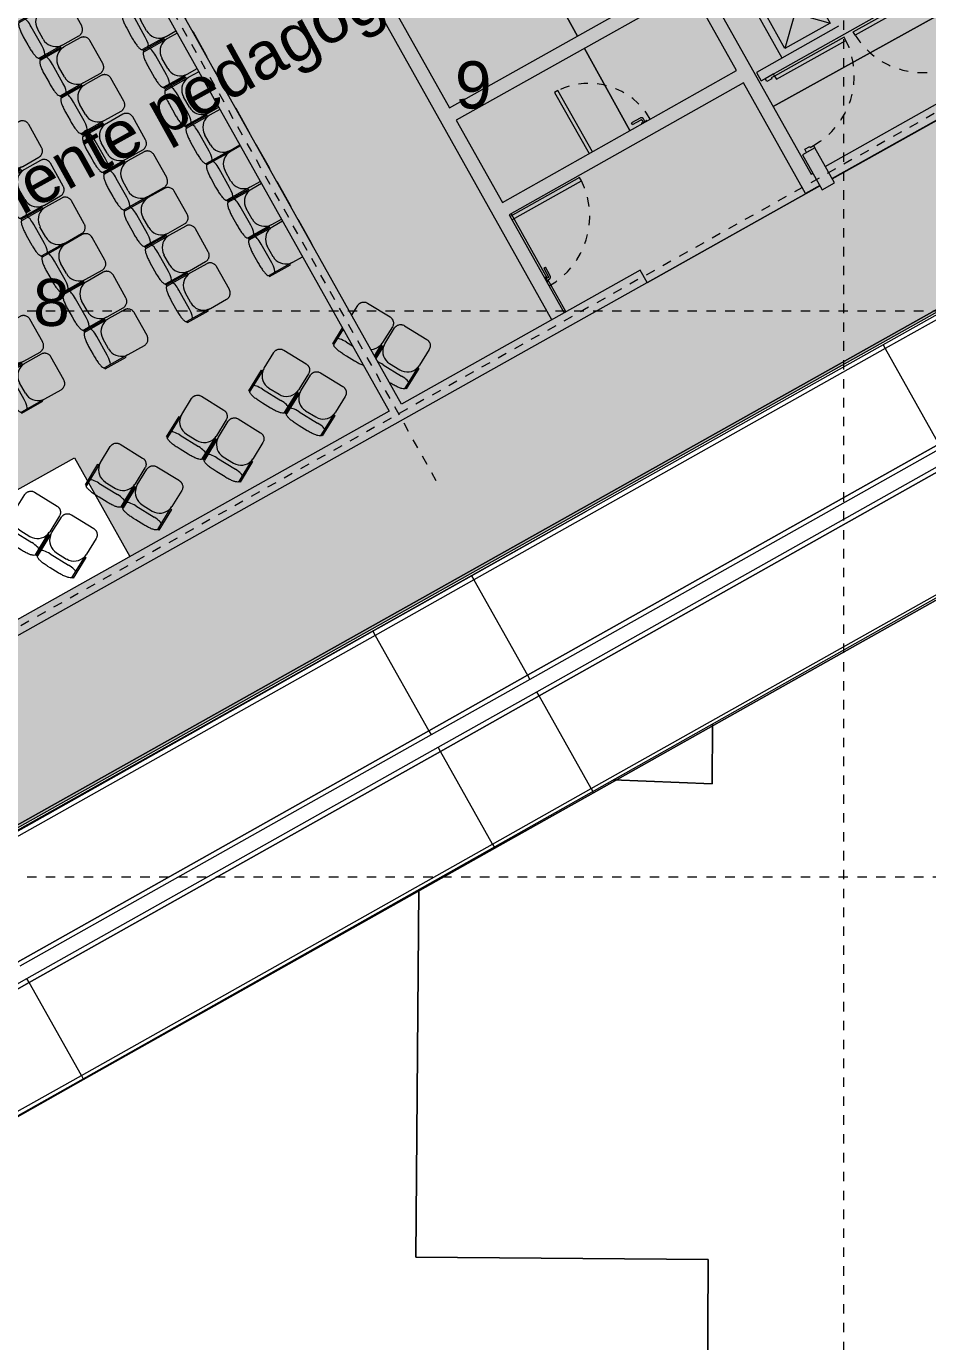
# Model space of a CAD drawing. Header units: metres. Extents: x -16.5 to 80.2, y 17.9 to 114.6.
# Drawn here: x 33.48 to 43.03, y 59.7 to 73.64 of the extents above; entities that cross this region are included whole.
import ezdxf

# ---------------------------------------------------------------- set-up
doc = ezdxf.new("R2010")
doc.units = ezdxf.units.M
doc.linetypes.add('LineaDiscontinua-1_5mm', pattern=[0.003, 0.0015, -0.0015])
doc.linetypes.add('LíneaDeRejilla', pattern=[0.021, 0.012, -0.003, 0.003, -0.003])
for name, color, linetype, lineweight in [('00_URB_ ZONAS DURAS PEATONALES', 31, 'Continuous', 5), ('00_URB_HUELLA JARDÍN', 7, 'Continuous', 5), ('00_URB_ZONAS VERDES_NO CTA', 63, 'Continuous', 5), ('A-BRND', 11, 'Continuous', 5), ('A-DETL-3', 151, 'Continuous', 5), ('A-DETL-GENF', 92, 'Continuous', 5), ('A-GENM', 13, 'Continuous', 5), ('A-MURO', 113, 'Continuous', 9), ('A-MURO-ACHU', 111, 'Continuous', 9), ('A-PISO', 51, 'Continuous', 9), ('A-PISO-RAMP', 51, 'Continuous', 5), ('A-PUER', 31, 'Continuous', 5), ('A-PUER-MARC', 31, 'Continuous', 5), ('A-TEXT-NOTA', 2, 'Continuous', 5), ('A-WALL', 113, 'Continuous', 18), ('H-HID-APAR', 6, 'Continuous', 5), ('I-MOBI', 30, 'Continuous', 5), ('S-REJI', 1, 'Continuous', 5)]:
    doc.layers.add(name, color=color, linetype=linetype, lineweight=lineweight)
doc.styles.add('Arial_3', font='arial.ttf', dxfattribs={"height": 0.5})

# ---------------------------------------------------------------- blocks, each defined once
blk = doc.blocks.new('Puerta-Batiente-HojaLisa - 900x2200-V14-Nivel 2')
at = {"layer": 'A-PUER'}
for p, q in [((-0.382, 0.919), (-0.422, 0.919)), ((-0.422, 0.919), (-0.422, 0.075)), ((-0.382, 0.075), (-0.382, 0.919))]:
    blk.add_line(p, q, dxfattribs=at)
at = {"layer": 'A-PUER', "linetype": 'LineaDiscontinua-1_5mm'}
blk.add_arc((-0.422, 0.075), 0.844, 360, 87.2835, dxfattribs=at)
blk = doc.blocks.new('Manija-Horizontal-SinCerradura - 120-1041476-Nivel 2')
at = {"layer": 'A-PUER'}
for p, q in [((0.12, 0), (0.12, -0.008)), ((0.18, -0.008), (0.18, 0)), ((0.12, -0.008), (0.124, -0.008)), ((0.18, -0.008), (0.12, -0.008)), ((0.14, -0.008), (0.14, -0.038)), ((0.16, -0.038), (0.16, -0.008)), ((0.27, -0.043), (0.165, -0.043)), ((0.165, -0.063), (0.27, -0.063)), ((0.176, -0.008), (0.18, -0.008)), ((0.27, -0.043), (0.27, -0.063))]:
    blk.add_line(p, q, dxfattribs=at)
at = {"layer": 'A-PUER', "flags": 128}
for points in [[(0.14, -0.038), (0.14, -0.039), (0.14, -0.04), (0.14, -0.041), (0.14, -0.042), (0.14, -0.043), (0.141, -0.044), (0.141, -0.045), (0.141, -0.046), (0.142, -0.047), (0.142, -0.048), (0.142, -0.049), (0.143, -0.05), (0.143, -0.05), (0.144, -0.051), (0.144, -0.052), (0.145, -0.053), (0.146, -0.054), (0.146, -0.054), (0.147, -0.055), (0.148, -0.056), (0.148, -0.057), (0.149, -0.057), (0.15, -0.058), (0.151, -0.058), (0.151, -0.059), (0.152, -0.06), (0.153, -0.06), (0.154, -0.061), (0.155, -0.061), (0.156, -0.061), (0.157, -0.062), (0.158, -0.062), (0.159, -0.062), (0.16, -0.062), (0.161, -0.063), (0.162, -0.063), (0.163, -0.063), (0.164, -0.063), (0.165, -0.063), (0.165, -0.063)], [(0.165, -0.043), (0.165, -0.043), (0.165, -0.043), (0.164, -0.043), (0.164, -0.043), (0.164, -0.043), (0.164, -0.043), (0.164, -0.043), (0.163, -0.043), (0.163, -0.043), (0.163, -0.043), (0.163, -0.043), (0.163, -0.042), (0.163, -0.042), (0.162, -0.042), (0.162, -0.042), (0.162, -0.042), (0.162, -0.042), (0.162, -0.042), (0.162, -0.042), (0.161, -0.041), (0.161, -0.041), (0.161, -0.041), (0.161, -0.041), (0.161, -0.041), (0.161, -0.041), (0.161, -0.041), (0.161, -0.04), (0.16, -0.04), (0.16, -0.04), (0.16, -0.04), (0.16, -0.04), (0.16, -0.039), (0.16, -0.039), (0.16, -0.039), (0.16, -0.039), (0.16, -0.039), (0.16, -0.038), (0.16, -0.038), (0.16, -0.038), (0.16, -0.038)]]:
    blk.add_lwpolyline(points, dxfattribs=at)
blk = doc.blocks.new('Puerta-Batiente-HojaLisa - 800x2200-1180584-Nivel 2')
at = {"layer": 'A-PUER'}
for p, q in [((-0.332, 0.819), (-0.372, 0.819)), ((-0.372, 0.819), (-0.372, 0.075)), ((-0.332, 0.075), (-0.332, 0.819))]:
    blk.add_line(p, q, dxfattribs=at)
at = {"layer": 'A-PUER', "linetype": 'LineaDiscontinua-1_5mm'}
blk.add_arc((-0.372, 0.075), 0.744, 360, 86.9181, dxfattribs=at)
blk = doc.blocks.new('M_Seating-Auditorium - 457 x 610mm-1699441-Nivel 2')
at = {"layer": 'I-MOBI'}
for p, q in [((-0.055, 0.419), (-0.055, 0.222)), ((0.3, 0.495), (0.021, 0.495)), ((0.377, 0.222), (0.377, 0.419)), ((-0.052, 0.19), (-0.068, 0.19)), ((-0.068, 0.19), (-0.068, -0.065)), ((-0.055, -0.064), (-0.055, 0.215)), ((0.389, 0.19), (0.373, 0.19)), ((0.377, 0.215), (0.377, -0.064)), ((0.389, -0.065), (0.389, 0.19)), ((0.275, 0.025), (0.046, 0.025)), ((0.224, 0.07), (0.097, 0.07)), ((-0.068, -0.065), (-0.055, -0.065)), ((0.097, -0.101), (0.197, -0.101)), ((0.197, -0.101), (0.224, -0.101)), ((0.377, -0.065), (0.389, -0.065))]:
    blk.add_line(p, q, dxfattribs=at)
for centre, major_axis, ratio, start_param, end_param in [((0.097, 0.222), (-0.152, 0), 0.996195, 0.209748, 1.570796), ((0.224, 0.222), (0.152, 0), 0.996195, 4.712389, 6.067787), ((0.046, 0.001), (0.102, 0), 0.236052, 1.570796, 3.141593), ((0.275, 0.001), (0.102, 0), 0.236052, 0, 1.570796)]:
    blk.add_ellipse(centre, major_axis=major_axis, ratio=ratio, start_param=start_param, end_param=end_param, dxfattribs=at)
for points, knots in [([(0.021, 0.495), (0.015, 0.495), (0.007, 0.494), (-0.004, 0.491), (-0.015, 0.486), (-0.027, 0.479), (-0.037, 0.469), (-0.042, 0.461), (-0.046, 0.455), (-0.049, 0.45), (-0.051, 0.444), (-0.053, 0.438), (-0.055, 0.429), (-0.055, 0.423), (-0.055, 0.419)], [0, 0, 0, 0, 0.142857, 0.214286, 0.285714, 0.428571, 0.571429, 0.625, 0.678571, 0.732143, 0.785714, 0.839286, 0.892857, 1, 1, 1, 1]), ([(0.377, 0.419), (0.377, 0.425), (0.376, 0.433), (0.372, 0.444), (0.368, 0.454), (0.361, 0.466), (0.351, 0.476), (0.343, 0.482), (0.337, 0.485), (0.332, 0.488), (0.326, 0.49), (0.319, 0.492), (0.311, 0.494), (0.305, 0.495), (0.3, 0.495)], [0, 0, 0, 0, 0.142857, 0.214286, 0.285714, 0.428571, 0.571429, 0.625, 0.678571, 0.732143, 0.785714, 0.839286, 0.892857, 1, 1, 1, 1]), ([(0.224, -0.101), (0.232, -0.101), (0.248, -0.1), (0.271, -0.099), (0.294, -0.097), (0.321, -0.093), (0.35, -0.086), (0.368, -0.078), (0.375, -0.07), (0.377, -0.067), (0.377, -0.065)], [0, 0, 0, 0, 0.1, 0.2, 0.3, 0.4, 0.6, 0.8, 0.9, 1, 1, 1, 1])]:
    blk.add_open_spline(points, degree=3, knots=knots, dxfattribs=at)
for points in [[(-0.055, 0.222), (-0.055, 0.217), (-0.055, 0.206), (-0.053, 0.195), (-0.052, 0.19)], [(0.373, 0.19), (0.374, 0.195), (0.376, 0.206), (0.377, 0.217), (0.377, 0.222)], [(-0.055, -0.065), (-0.055, -0.067), (-0.054, -0.071), (-0.048, -0.076), (-0.039, -0.081), (-0.027, -0.086), (-0.011, -0.091), (0.007, -0.094), (0.028, -0.097), (0.05, -0.099), (0.073, -0.101), (0.089, -0.101), (0.097, -0.101)]]:
    blk.add_open_spline(points, degree=3, dxfattribs=at)
blk = doc.blocks.new('M_Seating-Auditorium - 457 x 610mm-V63-Nivel 2')
at = {"layer": 'I-MOBI'}
for p, q in [((0.3, 0.495), (0.021, 0.495)), ((-0.055, 0.341), (-0.055, 0.222)), ((0.377, 0.222), (0.377, 0.341)), ((-0.052, 0.19), (-0.068, 0.19)), ((-0.068, 0.19), (-0.068, -0.065)), ((-0.055, -0.064), (-0.055, 0.215)), ((0.389, 0.19), (0.373, 0.19)), ((0.377, 0.215), (0.377, -0.064)), ((0.389, -0.065), (0.389, 0.19)), ((0.275, 0.025), (0.046, 0.025)), ((0.224, 0.07), (0.097, 0.07)), ((-0.068, -0.065), (-0.055, -0.065)), ((0.097, -0.101), (0.197, -0.101)), ((0.197, -0.101), (0.224, -0.101)), ((0.377, -0.065), (0.389, -0.065))]:
    blk.add_line(p, q, dxfattribs=at)
for centre, major_axis, ratio, start_param, end_param in [((0.097, 0.222), (-0.152, 0), 0.996195, 0.209748, 1.570796), ((0.224, 0.222), (0.152, 0), 0.996195, 4.712389, 6.067787), ((0.046, 0.001), (0.102, 0), 0.236052, 1.570796, 3.141593), ((0.275, 0.001), (0.102, 0), 0.236052, 0, 1.570796)]:
    blk.add_ellipse(centre, major_axis=major_axis, ratio=ratio, start_param=start_param, end_param=end_param, dxfattribs=at)
for points, knots in [([(0.021, 0.495), (0.015, 0.495), (0.008, 0.494), (0.001, 0.492), (0, 0.492)], [0, 0, 0, 0, 0.1428571, 0.1792503, 0.1792503, 0.1792503, 0.1792503]), ([(0.322, 0.492), (0.321, 0.492), (0.318, 0.493), (0.311, 0.494), (0.305, 0.495), (0.3, 0.495)], [0.8207497, 0.8207497, 0.8207497, 0.8207497, 0.8392857, 0.8928571, 1, 1, 1, 1]), ([(0.224, -0.101), (0.232, -0.101), (0.248, -0.1), (0.271, -0.099), (0.294, -0.097), (0.321, -0.093), (0.35, -0.086), (0.368, -0.078), (0.375, -0.07), (0.377, -0.067), (0.377, -0.065)], [0, 0, 0, 0, 0.1, 0.2, 0.3, 0.4, 0.6, 0.8, 0.9, 1, 1, 1, 1])]:
    blk.add_open_spline(points, degree=3, knots=knots, dxfattribs=at)
for points in [[(-0.055, 0.222), (-0.055, 0.217), (-0.055, 0.206), (-0.053, 0.195), (-0.052, 0.19)], [(0.373, 0.19), (0.374, 0.195), (0.376, 0.206), (0.377, 0.217), (0.377, 0.222)], [(-0.055, -0.065), (-0.055, -0.067), (-0.054, -0.071), (-0.048, -0.076), (-0.039, -0.081), (-0.027, -0.086), (-0.011, -0.091), (0.007, -0.094), (0.028, -0.097), (0.05, -0.099), (0.073, -0.101), (0.089, -0.101), (0.097, -0.101)]]:
    blk.add_open_spline(points, degree=3, dxfattribs=at)
blk = doc.blocks.new('M_Seating-Auditorium - 457 x 610mm-1736665-Nivel 2')
at = {"layer": 'I-MOBI'}
for p, q in [((-0.068, 0.065), (-0.055, 0.065)), ((-0.068, -0.19), (-0.068, 0.065)), ((-0.055, 0.064), (-0.055, -0.215)), ((0.097, 0.101), (0.197, 0.101)), ((0.197, 0.101), (0.224, 0.101)), ((0.377, 0.065), (0.389, 0.065)), ((0.377, -0.215), (0.377, 0.064)), ((0.389, 0.065), (0.389, -0.19)), ((0.275, -0.025), (0.046, -0.025)), ((0.224, -0.07), (0.097, -0.07)), ((-0.052, -0.19), (-0.068, -0.19)), ((-0.055, -0.419), (-0.055, -0.222)), ((0.389, -0.19), (0.373, -0.19)), ((0.377, -0.222), (0.377, -0.419)), ((0.3, -0.495), (0.021, -0.495))]:
    blk.add_line(p, q, dxfattribs=at)
for centre, major_axis, ratio, start_param, end_param in [((0.046, -0.001), (-0.102, 0), 0.236052, 0, 1.570796), ((0.097, -0.222), (0.152, 0), 0.996195, 1.570796, 2.931845), ((0.224, -0.222), (0.152, 0), 0.996195, 0.215398, 1.570796), ((0.275, -0.001), (-0.102, 0), 0.236052, 1.570796, 3.141593)]:
    blk.add_ellipse(centre, major_axis=major_axis, ratio=ratio, start_param=start_param, end_param=end_param, dxfattribs=at)
for points, knots in [([(-0.055, 0.065), (-0.055, 0.067), (-0.054, 0.071), (-0.046, 0.078), (-0.028, 0.087), (0, 0.093), (0.028, 0.097), (0.05, 0.099), (0.073, 0.101), (0.089, 0.101), (0.097, 0.101)], [-1, -1, -1, -1, -0.9, -0.8, -0.6, -0.4, -0.3, -0.2, -0.1, 0, 0, 0, 0]), ([(0.021, -0.495), (0.017, -0.495), (0.01, -0.494), (0.002, -0.492), (-0.004, -0.49), (-0.01, -0.488), (-0.016, -0.485), (-0.021, -0.482), (-0.029, -0.476), (-0.039, -0.466), (-0.047, -0.454), (-0.051, -0.444), (-0.054, -0.433), (-0.055, -0.425), (-0.055, -0.419)], [-1, -1, -1, -1, -0.892857, -0.839286, -0.785714, -0.732143, -0.678571, -0.625, -0.571429, -0.428571, -0.285714, -0.214286, -0.142857, 0, 0, 0, 0]), ([(0.377, -0.419), (0.377, -0.423), (0.376, -0.429), (0.374, -0.438), (0.372, -0.444), (0.37, -0.45), (0.367, -0.455), (0.364, -0.461), (0.358, -0.469), (0.348, -0.479), (0.336, -0.486), (0.326, -0.491), (0.315, -0.494), (0.306, -0.495), (0.3, -0.495)], [-1, -1, -1, -1, -0.892857, -0.839286, -0.785714, -0.732143, -0.678571, -0.625, -0.571429, -0.428571, -0.285714, -0.214286, -0.142857, 0, 0, 0, 0])]:
    blk.add_open_spline(points, degree=3, knots=knots, dxfattribs=at)
for points in [[(0.224, 0.101), (0.232, 0.101), (0.248, 0.1), (0.271, 0.099), (0.294, 0.097), (0.314, 0.094), (0.332, 0.09), (0.348, 0.086), (0.361, 0.081), (0.37, 0.076), (0.375, 0.07), (0.377, 0.067), (0.377, 0.065)], [(-0.055, -0.222), (-0.055, -0.217), (-0.055, -0.206), (-0.053, -0.195), (-0.052, -0.19)], [(0.373, -0.19), (0.374, -0.195), (0.376, -0.206), (0.377, -0.217), (0.377, -0.222)]]:
    blk.add_open_spline(points, degree=3, dxfattribs=at)
blk = doc.blocks.new('M_Seating-Auditorium - 457 x 610mm-V76-Nivel 2')
at = {"layer": 'I-MOBI'}
for p, q in [((0.097, 0.101), (0.197, 0.101)), ((0.197, 0.101), (0.224, 0.101)), ((0.377, 0.065), (0.389, 0.065)), ((0.377, -0.124), (0.377, 0.064)), ((0.389, 0.065), (0.389, -0.131)), ((-0.068, -0.19), (-0.068, -0.048)), ((-0.055, -0.055), (-0.055, -0.215)), ((0.275, -0.025), (0.199, -0.025)), ((-0.052, -0.19), (-0.068, -0.19)), ((-0.055, -0.419), (-0.055, -0.222)), ((0.377, -0.295), (0.377, -0.419)), ((0.3, -0.495), (0.021, -0.495))]:
    blk.add_line(p, q, dxfattribs=at)
for centre, major_axis, ratio, start_param, end_param in [((0.097, -0.222), (0.152, 0), 0.996195, 2.129328, 2.931845), ((0.275, -0.001), (-0.102, 0), 0.236052, 1.570796, 3.141593)]:
    blk.add_ellipse(centre, major_axis=major_axis, ratio=ratio, start_param=start_param, end_param=end_param, dxfattribs=at)
for points, knots in [([(-0.009, 0.091), (-0.004, 0.092), (0.008, 0.094), (0.028, 0.097), (0.05, 0.099), (0.073, 0.101), (0.089, 0.101), (0.097, 0.101)], [-0.4889629, -0.4889629, -0.4889629, -0.4889629, -0.4, -0.3, -0.2, -0.1, 0, 0, 0, 0]), ([(0.021, -0.495), (0.017, -0.495), (0.01, -0.494), (0.002, -0.492), (-0.004, -0.49), (-0.01, -0.488), (-0.016, -0.485), (-0.021, -0.482), (-0.029, -0.476), (-0.039, -0.466), (-0.047, -0.454), (-0.051, -0.444), (-0.054, -0.433), (-0.055, -0.425), (-0.055, -0.419)], [-1, -1, -1, -1, -0.892857, -0.839286, -0.785714, -0.732143, -0.678571, -0.625, -0.571429, -0.428571, -0.285714, -0.214286, -0.142857, 0, 0, 0, 0]), ([(0.377, -0.419), (0.377, -0.423), (0.376, -0.429), (0.374, -0.438), (0.372, -0.444), (0.37, -0.45), (0.367, -0.455), (0.364, -0.461), (0.358, -0.469), (0.348, -0.479), (0.336, -0.486), (0.326, -0.491), (0.315, -0.494), (0.306, -0.495), (0.3, -0.495)], [-1, -1, -1, -1, -0.892857, -0.839286, -0.785714, -0.732143, -0.678571, -0.625, -0.571429, -0.428571, -0.285714, -0.214286, -0.142857, 0, 0, 0, 0])]:
    blk.add_open_spline(points, degree=3, knots=knots, dxfattribs=at)
for points in [[(0.224, 0.101), (0.232, 0.101), (0.248, 0.1), (0.271, 0.099), (0.294, 0.097), (0.314, 0.094), (0.332, 0.09), (0.348, 0.086), (0.361, 0.081), (0.37, 0.076), (0.375, 0.07), (0.377, 0.067), (0.377, 0.065)], [(-0.055, -0.222), (-0.055, -0.217), (-0.055, -0.206), (-0.053, -0.195), (-0.052, -0.19)]]:
    blk.add_open_spline(points, degree=3, dxfattribs=at)
blk = doc.blocks.new('M_Seating-Auditorium - 457 x 610mm-V77-Nivel 2')
at = {"layer": 'I-MOBI'}
for p, q in [((-0.068, 0.065), (-0.055, 0.065)), ((-0.068, -0.19), (-0.068, 0.065)), ((-0.055, 0.064), (-0.055, -0.215)), ((0.097, 0.101), (0.122, 0.101)), ((0.275, -0.025), (0.046, -0.025)), ((0.224, -0.07), (0.097, -0.07)), ((0.377, -0.215), (0.377, -0.041)), ((0.389, -0.048), (0.389, -0.19)), ((-0.052, -0.19), (-0.068, -0.19)), ((-0.055, -0.419), (-0.055, -0.222)), ((0.389, -0.19), (0.373, -0.19)), ((0.377, -0.222), (0.377, -0.419)), ((0.3, -0.495), (0.021, -0.495))]:
    blk.add_line(p, q, dxfattribs=at)
for centre, major_axis, ratio, start_param, end_param in [((0.046, -0.001), (-0.102, 0), 0.236052, 0, 1.570796), ((0.097, -0.222), (0.152, 0), 0.996195, 1.570796, 2.931845), ((0.224, -0.222), (0.152, 0), 0.996195, 0.215398, 1.570796), ((0.275, -0.001), (0.102, 0), 0.236052, 4.712389, 5.401668)]:
    blk.add_ellipse(centre, major_axis=major_axis, ratio=ratio, start_param=start_param, end_param=end_param, dxfattribs=at)
for points, knots in [([(-0.055, 0.065), (-0.055, 0.067), (-0.054, 0.071), (-0.046, 0.078), (-0.028, 0.087), (0, 0.093), (0.028, 0.097), (0.05, 0.099), (0.073, 0.101), (0.089, 0.101), (0.097, 0.101)], [-1, -1, -1, -1, -0.9, -0.8, -0.6, -0.4, -0.3, -0.2, -0.1, 0, 0, 0, 0]), ([(0.021, -0.495), (0.017, -0.495), (0.01, -0.494), (0.002, -0.492), (-0.004, -0.49), (-0.01, -0.488), (-0.016, -0.485), (-0.021, -0.482), (-0.029, -0.476), (-0.039, -0.466), (-0.047, -0.454), (-0.051, -0.444), (-0.054, -0.433), (-0.055, -0.425), (-0.055, -0.419)], [-1, -1, -1, -1, -0.892857, -0.839286, -0.785714, -0.732143, -0.678571, -0.625, -0.571429, -0.428571, -0.285714, -0.214286, -0.142857, 0, 0, 0, 0]), ([(0.377, -0.419), (0.377, -0.423), (0.376, -0.429), (0.374, -0.438), (0.372, -0.444), (0.37, -0.45), (0.367, -0.455), (0.364, -0.461), (0.358, -0.469), (0.348, -0.479), (0.336, -0.486), (0.326, -0.491), (0.315, -0.494), (0.306, -0.495), (0.3, -0.495)], [-1, -1, -1, -1, -0.892857, -0.839286, -0.785714, -0.732143, -0.678571, -0.625, -0.571429, -0.428571, -0.285714, -0.214286, -0.142857, 0, 0, 0, 0])]:
    blk.add_open_spline(points, degree=3, knots=knots, dxfattribs=at)
for points in [[(-0.055, -0.222), (-0.055, -0.217), (-0.055, -0.206), (-0.053, -0.195), (-0.052, -0.19)], [(0.373, -0.19), (0.374, -0.195), (0.376, -0.206), (0.377, -0.217), (0.377, -0.222)]]:
    blk.add_open_spline(points, degree=3, dxfattribs=at)
blk = doc.blocks.new('DISPOSICIÓN URBANA JARDIN_dwg-1215257-Nivel 2')
at = {"layer": '00_URB_ ZONAS DURAS PEATONALES', "color": 7, "flags": 128}
blk.add_lwpolyline([(84.954, 94.839), (77.552, 90.575), (76.826, 91.832), (74.14, 90.285), (72.195, 93.66)], dxfattribs=at)
at = {"layer": '00_URB_HUELLA JARDÍN', "color": 253}
for p, q in [((69.07, 102.31), (67.177, 103.431)), ((70.056, 101.726), (69.199, 102.234))]:
    blk.add_line(p, q, dxfattribs=at)
at = {"layer": '00_URB_HUELLA JARDÍN', "color": 253, "flags": 128}
for points in [[(70.001, 106.001), (72.357, 104.606), (71.236, 102.714)], [(73.992, 96.75), (74.309, 96.199), (73.384, 95.704)], [(72.195, 93.66), (74.14, 90.285), (76.826, 91.832), (77.552, 90.575), (84.954, 94.839)]]:
    blk.add_lwpolyline(points, dxfattribs=at)
at = {"layer": '00_URB_ZONAS VERDES_NO CTA', "color": 254}
for p, q in [((67.177, 103.431), (69.07, 102.31)), ((69.199, 102.234), (70.056, 101.726))]:
    blk.add_line(p, q, dxfattribs=at)
at = {"layer": '00_URB_ZONAS VERDES_NO CTA', "color": 254, "flags": 128}
for points in [[(71.236, 102.714), (72.357, 104.606), (70.001, 106.001)], [(73.384, 95.704), (74.309, 96.199), (73.992, 96.75)]]:
    blk.add_lwpolyline(points, dxfattribs=at)
blk = doc.blocks.new('Top Rail Type - Top Rail_Internal_-1126757-Nivel 2')
at = {"layer": 'A-BRND'}
for p, q in [((19.89, 57.617), (47.962, 73.353)), ((47.943, 73.285), (20.081, 57.667))]:
    blk.add_line(p, q, dxfattribs=at)
blk = doc.blocks.new('Top Rail Type - Top Rail_Internal_-V84-Nivel 2')
at = {"layer": 'A-BRND'}
for p, q in [((47.962, 73.353), (19.89, 57.617)), ((47.943, 73.285), (20.081, 57.667))]:
    blk.add_line(p, q, dxfattribs=at)
blk = doc.blocks.new('Puerta-Batiente-HojaLisa - 900x2200-V88-Nivel 2')
at = {"layer": 'A-PUER'}
for p, q in [((-0.382, 0.919), (-0.422, 0.919)), ((-0.422, 0.919), (-0.422, 0.075)), ((-0.382, 0.075), (-0.382, 0.919)), ((-0.422, 0.075), (-0.382, 0.075))]:
    blk.add_line(p, q, dxfattribs=at)
at = {"layer": 'A-PUER', "linetype": 'LineaDiscontinua-1_5mm'}
blk.add_arc((-0.422, 0.075), 0.844, 360, 87.2835, dxfattribs=at)
at = {"layer": 'A-PUER-MARC', "lineweight": 9}
for p, q in [((-0.45, -0.025), (-0.45, 0.075)), ((-0.45, 0.075), (-0.422, 0.075)), ((-0.422, 0.075), (-0.422, 0.035)), ((-0.422, 0.035), (-0.41, 0.035)), ((-0.41, 0.035), (-0.41, -0.025)), ((0.41, 0.035), (0.422, 0.035)), ((0.41, -0.025), (0.41, 0.035)), ((0.422, 0.035), (0.422, 0.075)), ((0.422, 0.075), (0.45, 0.075)), ((0.45, 0.075), (0.45, -0.025)), ((-0.41, -0.025), (-0.45, -0.025)), ((0.45, -0.025), (0.41, -0.025))]:
    blk.add_line(p, q, dxfattribs=at)
blk = doc.blocks.new('Puerta-Batiente-ConDilataciones - 900x2200-3 Dilataciones-1189421-Nivel 2')
at = {"layer": 'A-GENM'}
for p, q in [((0.422, -0.035), (-0.422, -0.035)), ((-0.422, -0.075), (0.422, -0.075)), ((-0.422, -0.075), (0.422, -0.075)), ((-0.422, -0.075), (0.422, -0.075)), ((0.41, -0.035), (-0.41, -0.035)), ((0.41, -0.035), (-0.41, -0.035))]:
    blk.add_line(p, q, dxfattribs=at)
at = {"layer": 'A-PUER'}
for p, q in [((-0.422, -0.919), (-0.422, -0.075)), ((-0.422, -0.075), (-0.382, -0.075)), ((-0.382, -0.075), (-0.382, -0.919)), ((-0.382, -0.919), (-0.422, -0.919))]:
    blk.add_line(p, q, dxfattribs=at)
at = {"layer": 'A-PUER', "linetype": 'LineaDiscontinua-1_5mm'}
blk.add_arc((-0.422, -0.075), 0.844, 272.7165, 0, dxfattribs=at)
at = {"layer": 'A-PUER-MARC', "lineweight": 9}
for p, q in [((-0.41, 0.025), (-0.45, 0.025)), ((-0.45, 0.025), (-0.45, -0.075)), ((-0.41, -0.035), (-0.41, 0.025)), ((0.45, 0.025), (0.41, 0.025)), ((0.41, 0.025), (0.41, -0.035)), ((0.45, -0.075), (0.45, 0.025)), ((-0.45, -0.075), (-0.422, -0.075)), ((-0.422, -0.075), (-0.422, -0.035)), ((-0.422, -0.035), (-0.41, -0.035)), ((0.41, -0.035), (0.422, -0.035)), ((0.422, -0.035), (0.422, -0.075)), ((0.422, -0.075), (0.45, -0.075))]:
    blk.add_line(p, q, dxfattribs=at)
blk = doc.blocks.new('M_Shower Stall-2D - Poceta aseol-2D 70_70-V137-Nivel 2')
at = {"layer": 'H-HID-APAR'}
for p, q in [((0, 0), (0, 0.7)), ((0.075, 0.625), (0.321, 0.379)), ((0.075, 0.075), (0.075, 0.625)), ((0.075, 0.625), (0.625, 0.625)), ((0.625, 0.625), (0.379, 0.379)), ((0.625, 0.625), (0.625, 0.075)), ((0.322, 0.322), (0.075, 0.075)), ((0.378, 0.322), (0.625, 0.075)), ((0.625, 0.075), (0.075, 0.075))]:
    blk.add_line(p, q, dxfattribs=at)
for start, end in [(360, 180), (180, 360)]:
    blk.add_arc((0.35, 0.35), 0.04, start, end, dxfattribs=at)
blk = doc.blocks.new('Top Rail Type - Top Rail_Internal_-1746581-Nivel 2')
at = {"layer": 'A-BRND'}
for p, q in [((43.625, 70.814), (42.579, 70.226)), ((42.557, 70.265), (42.579, 70.226)), ((42.579, 70.226), (38.221, 67.775)), ((38.196, 67.819), (39.414, 68.503)), ((39.464, 65.564), (43.822, 68.014)), ((43.847, 67.97), (39.489, 65.52)), ((37.15, 67.231), (38.196, 67.819)), ((38.221, 67.775), (37.175, 67.187)), ((38.196, 67.819), (38.221, 67.775)), ((32.792, 64.78), (37.15, 67.231)), ((37.175, 67.187), (32.816, 64.737)), ((37.15, 67.231), (37.175, 67.187)), ((38.418, 64.975), (39.464, 65.564)), ((39.489, 65.52), (38.443, 64.932)), ((39.464, 65.564), (39.489, 65.52)), ((34.06, 62.525), (38.418, 64.975)), ((38.418, 64.975), (38.443, 64.932)), ((38.443, 64.932), (34.084, 62.481)), ((33.014, 61.937), (34.06, 62.525)), ((34.084, 62.481), (33.038, 61.893)), ((34.06, 62.525), (34.084, 62.481))]:
    blk.add_line(p, q, dxfattribs=at)
blk = doc.blocks.new('Top Rail Type - Top Rail_Internal_-V141-Nivel 2')
at = {"layer": 'A-BRND'}
for p, q in [((43.625, 70.814), (42.579, 70.226)), ((42.579, 70.226), (38.221, 67.775)), ((39.414, 68.503), (38.196, 67.819)), ((39.464, 65.564), (43.822, 68.014)), ((39.489, 65.52), (43.847, 67.97)), ((38.196, 67.819), (37.15, 67.231)), ((38.221, 67.775), (37.175, 67.187)), ((37.15, 67.231), (32.792, 64.78)), ((37.175, 67.187), (32.816, 64.737)), ((38.418, 64.975), (39.464, 65.564)), ((38.443, 64.932), (39.489, 65.52)), ((34.06, 62.525), (38.418, 64.975)), ((34.084, 62.481), (38.443, 64.932)), ((33.014, 61.937), (34.06, 62.525)), ((33.038, 61.893), (34.084, 62.481))]:
    blk.add_line(p, q, dxfattribs=at)
blk = doc.blocks.new('Top Rail Type - Top Rail_Internal_-1752441-Nivel 2')
at = {"layer": 'A-BRND'}
for p, q in [((38.789, 66.765), (43.147, 69.215)), ((43.172, 69.171), (38.813, 66.721)), ((38.887, 66.59), (43.245, 69.041)), ((43.27, 68.997), (38.911, 66.547)), ((37.743, 66.176), (38.789, 66.765)), ((38.789, 66.765), (38.813, 66.721)), ((38.813, 66.721), (37.767, 66.133)), ((37.841, 66.002), (38.887, 66.59)), ((38.911, 66.547), (37.865, 65.958)), ((38.911, 66.547), (38.887, 66.59)), ((33.384, 63.726), (37.743, 66.176)), ((37.767, 66.133), (33.409, 63.682)), ((37.743, 66.176), (37.767, 66.133)), ((33.483, 63.552), (37.841, 66.002)), ((37.865, 65.958), (33.507, 63.508)), ((37.865, 65.958), (37.841, 66.002)), ((32.437, 62.963), (33.483, 63.552)), ((33.507, 63.508), (32.461, 62.92)), ((33.507, 63.508), (33.483, 63.552))]:
    blk.add_line(p, q, dxfattribs=at)
blk = doc.blocks.new('Top Rail Type - Top Rail_Internal_-V142-Nivel 2')
at = {"layer": 'A-BRND'}
for p, q in [((43.147, 69.215), (38.789, 66.765)), ((43.172, 69.171), (38.813, 66.721)), ((38.887, 66.59), (43.245, 69.041)), ((38.911, 66.547), (43.27, 68.997)), ((38.789, 66.765), (37.743, 66.176)), ((38.813, 66.721), (37.767, 66.133)), ((37.841, 66.002), (38.887, 66.59)), ((37.865, 65.958), (38.911, 66.547)), ((37.743, 66.176), (33.384, 63.726)), ((37.767, 66.133), (33.409, 63.682)), ((33.483, 63.552), (37.841, 66.002)), ((33.507, 63.508), (37.865, 65.958)), ((32.437, 62.963), (33.483, 63.552)), ((32.461, 62.92), (33.507, 63.508))]:
    blk.add_line(p, q, dxfattribs=at)

msp = doc.modelspace()

# ---------------------------------------------------------------- hatches: boundary and pattern name
at = {"layer": 'A-DETL-GENF'}
h = msp.add_hatch(color=254, dxfattribs=at)
h.paths.add_polyline_path([(2.204, 47.644), (8.542, 51.196), (9.216, 49.994), (10.835, 50.902), (10.835, 52.482), (16.963, 55.917), (17.366, 55.915), (17.366, 54.617), (19.166, 54.617), (19.168, 55.917), (29.616, 55.916), (29.617, 54.617), (31.416, 54.617), (31.418, 55.917), (47.361, 55.916), (47.362, 54.617), (49.161, 54.617), (49.161, 55.917), (51.039, 55.917), (51.037, 72.153), (49.709, 74.522), (54.286, 77.096), (54.286, 80.658), (53.939, 80.463), (53.927, 80.485), (53.164, 80.045), (53.164, 80.045), (53.147, 80.035), (53.154, 80.023), (52.11, 79.437), (51.747, 79.227), (49.815, 82.674), (48.739, 82.069), (51.411, 77.316), (51.399, 77.31), (51.411, 77.29), (49.824, 76.4), (48.222, 75.476), (48.211, 75.496), (42.018, 72.025), (42.042, 71.981), (41.911, 71.907), (41.887, 71.951), (31.201, 65.961), (31.206, 65.953), (28.484, 64.427), (28.466, 64.459), (21.838, 60.744), (21.861, 60.703), (19.157, 59.187), (19.134, 59.228), (19.122, 59.222), (18.498, 60.333), (17.157, 59.58), (17.792, 58.445), (8.676, 53.335), (8.04, 54.471), (6.47, 53.591), (7.106, 52.455), (2.512, 49.88), (2.508, 49.886), (2.498, 49.88), (-0.105, 54.523), (-0.887, 54.084), (-0.875, 54.062), (-1.145, 53.91), (-0.703, 53.126), (-0.697, 53.13), (0.117, 51.678), (0.113, 51.676), (0.554, 50.892), (0.557, 50.893), (1.457, 49.288), (1.324, 49.214), (2.197, 47.656)], flags=0)
h.paths.add_polyline_path([(44.036, 57.717), (20.119, 57.717), (47.952, 73.317), (49.226, 71.051), (49.161, 71.015), (49.161, 57.717), (44.039, 57.717)], flags=0)
h.paths.add_polyline_path([(43.689, 73.133), (45.215, 73.989), (44.629, 75.036), (43.102, 74.18), (43.664, 73.177)], flags=0)
h = msp.add_hatch(color=7, dxfattribs=at)
h.paths.add_polyline_path([(31.332, 66.035), (32.902, 66.915), (32.706, 67.265), (32.837, 67.338), (32.96, 67.119), (33.003, 67.143), (32.416, 68.19), (33.986, 69.07), (34.573, 68.024), (37.321, 69.564), (33.734, 75.963), (33.865, 76.036), (37.452, 69.637), (39.984, 71.057), (40.059, 70.927), (41.887, 71.951), (41.703, 72.279), (41.834, 72.353), (42.018, 72.025), (43.588, 72.905), (43.404, 73.233), (43.535, 73.306), (43.645, 73.109), (43.689, 73.133), (43.102, 74.18), (44.672, 75.06), (45.259, 74.013), (48.007, 75.554), (44.476, 81.857), (44.473, 81.857), (44.413, 81.965), (44.151, 81.818), (44.077, 81.949), (38.159, 78.632), (38.162, 78.622), (38.117, 78.597), (38.114, 78.606), (27.461, 72.634), (27.519, 72.53), (27.65, 72.603), (28.989, 70.214), (28.858, 70.141), (29.25, 69.443), (29.38, 69.516), (30.317, 67.846), (30.186, 67.772), (31.005, 66.312), (31.136, 66.385), (31.319, 66.058)], flags=0)
h.paths.add_polyline_path([(31.887, 68.726), (30.51, 71.181), (30.641, 71.255), (32.018, 68.799)], flags=0)
h.paths.add_polyline_path([(30.119, 71.879), (29.22, 73.483), (29.351, 73.557), (30.25, 71.953), (30.207, 71.928)], flags=0)
h.paths.add_polyline_path([(40.872, 73.762), (39.49, 76.227), (39.621, 76.3), (41.002, 73.836), (40.954, 73.808)], flags=0)
h.paths.add_polyline_path([(42.573, 74.716), (41.636, 76.386), (41.767, 76.46), (42.703, 74.789), (42.683, 74.778)], flags=0)
h.paths.add_polyline_path([(39.099, 76.924), (38.21, 78.511), (38.341, 78.584), (39.23, 76.998), (39.143, 76.949)], flags=0)
h.paths.add_polyline_path([(41.245, 77.084), (39.913, 79.46), (40.044, 79.533), (41.376, 77.157), (41.261, 77.093)], flags=0)
h.paths.add_polyline_path([(44.62, 81.8), (44.664, 81.825), (44.649, 81.851), (44.605, 81.826), (44.619, 81.801)], flags=0)
at = {"layer": 'A-MURO-ACHU'}
for points in [[(37.321, 69.564), (37.452, 69.637), (33.865, 76.036), (33.734, 75.963), (37.154, 69.862)], [(41.911, 71.907), (42.042, 71.981), (41.834, 72.353), (41.703, 72.279), (41.877, 71.969)], [(32.902, 66.915), (40.057, 70.926), (39.984, 71.057), (32.829, 67.046)]]:
    msp.add_hatch(color=256, dxfattribs=at).paths.add_polyline_path(points, flags=0)

# ---------------------------------------------------------------- linework, layer by layer
at = {"layer": 'A-DETL-3'}
for p, q in [((26.685, 61.397), (47.952, 73.318)), ((42.018, 72.025), (43.588, 72.905)), ((43.588, 72.905), (42.018, 72.025)), ((40.059, 70.927), (41.887, 71.951)), ((41.887, 71.951), (40.059, 70.927)), ((32.416, 68.19), (33.986, 69.07)), ((33.986, 69.07), (34.573, 68.024))]:
    msp.add_line(p, q, dxfattribs=at)
at = {"layer": 'A-MURO'}
for p, q in [((38.324, 78.262), (41.793, 72.073)), ((39.046, 70.531), (35.592, 76.693)), ((36.884, 74.695), (37.96, 72.776)), ((37.96, 72.776), (40.446, 74.17)), ((40.519, 74.039), (38.033, 72.645)), ((41.005, 73.173), (40.519, 74.039)), ((38.522, 71.773), (41.005, 73.173)), ((41.078, 73.042), (38.595, 71.642)), ((41.736, 71.869), (41.078, 73.042)), ((41.943, 72.157), (43.513, 73.038)), ((43.587, 72.907), (42.017, 72.027)), ((38.033, 72.645), (38.522, 71.773)), ((41.793, 72.073), (41.812, 72.084)), ((41.886, 71.953), (41.736, 71.869)), ((38.595, 71.642), (39.177, 70.604))]:
    msp.add_line(p, q, dxfattribs=at)
at = {"layer": 'A-PISO'}
for p, q in [((38.615, 71.653), (38.997, 70.972)), ((27.997, 59.062), (49.236, 71.036)), ((39.005, 70.956), (39.196, 70.615))]:
    msp.add_line(p, q, dxfattribs=at)
at = {"layer": 'A-PISO-RAMP'}
for p, q in [((42.579, 70.226), (43.147, 69.215)), ((38.221, 67.775), (38.789, 66.765)), ((37.175, 67.187), (37.743, 66.176)), ((39.464, 65.564), (38.911, 66.547)), ((38.418, 64.975), (37.865, 65.958)), ((34.06, 62.525), (33.507, 63.508))]:
    msp.add_line(p, q, dxfattribs=at)
at = {"layer": 'A-WALL'}
for p, q in [((33.734, 75.963), (37.321, 69.564)), ((37.452, 69.637), (33.865, 76.036)), ((41.263, 73.064), (43.029, 74.055)), ((42.086, 73.641), (41.214, 73.152)), ((41.214, 73.152), (41.263, 73.064)), ((41.834, 72.353), (41.703, 72.279)), ((42.042, 71.981), (41.834, 72.353)), ((41.703, 72.279), (41.911, 71.907)), ((41.911, 71.907), (42.042, 71.981)), ((39.984, 71.057), (37.452, 69.637)), ((40.057, 70.926), (39.984, 71.057)), ((32.902, 66.915), (40.057, 70.926)), ((37.321, 69.564), (32.96, 67.119))]:
    msp.add_line(p, q, dxfattribs=at)
at = {"layer": 'S-REJI', "linetype": 'LíneaDeRejilla'}
for p, q in [((42.136, 84.903), (42.136, 51.546)), ((50.427, 76.824), (2.537, 49.98)), ((37.822, 68.824), (34.766, 74.275)), ((50.384, 70.624), (6.753, 70.624)), ((50.384, 64.624), (6.753, 64.624))]:
    msp.add_line(p, q, dxfattribs=at)

# ---------------------------------------------------------------- block references
at = {"layer": 'A-BRND'}
for name in ['Top Rail Type - Top Rail_Internal_-1126757-Nivel 2', 'Top Rail Type - Top Rail_Internal_-V84-Nivel 2', 'Top Rail Type - Top Rail_Internal_-1746581-Nivel 2', 'Top Rail Type - Top Rail_Internal_-V141-Nivel 2', 'Top Rail Type - Top Rail_Internal_-1752441-Nivel 2', 'Top Rail Type - Top Rail_Internal_-V142-Nivel 2']:
    msp.add_blockref(name, (0, 0), dxfattribs=at)
at = {"layer": 'A-PUER'}
for name, p, rotation in [('Puerta-Batiente-ConDilataciones - 900x2200-3 Dilataciones-1189421-Nivel 2', (43.249, 73.662), 299.2725903057571), ('Puerta-Batiente-HojaLisa - 900x2200-V88-Nivel 2', (41.548, 72.709), 299.2725903057571), ('Puerta-Batiente-HojaLisa - 800x2200-1180584-Nivel 2', (39.802, 72.409), 29.41411377287146), ('Manija-Horizontal-SinCerradura - 120-1041476-Nivel 2', (40.158, 72.695), 209.4141137728716), ('Puerta-Batiente-HojaLisa - 900x2200-V14-Nivel 2', (38.745, 71.222), 299.2725903057573), ('Manija-Horizontal-SinCerradura - 120-1041476-Nivel 2', (39.055, 70.822), 119.2725903057575)]:
    msp.add_blockref(name, p, dxfattribs=dict(at, rotation=rotation))
at = {"layer": 'H-HID-APAR'}
for name, p, rotation in [('DISPOSICIÓN URBANA JARDIN_dwg-1215257-Nivel 2', (-72.033, 20.256), 329.59469028066), ('M_Shower Stall-2D - Poceta aseol-2D 70_70-V137-Nivel 2', (41.486, 73.304), 29.27259030575632)]:
    msp.add_blockref(name, p, dxfattribs=dict(at, rotation=rotation))
at = {"layer": 'I-MOBI'}
for name, p, rotation in [('M_Seating-Auditorium - 457 x 610mm-V63-Nivel 2', (34.581, 73.754), 299.2725903057572), ('M_Seating-Auditorium - 457 x 610mm-1699441-Nivel 2', (33.485, 73.664), 299.2725903057572), ('M_Seating-Auditorium - 457 x 610mm-V63-Nivel 2', (34.805, 73.355), 299.2725903057572), ('M_Seating-Auditorium - 457 x 610mm-1699441-Nivel 2', (33.709, 73.265), 299.2725903057572), ('M_Seating-Auditorium - 457 x 610mm-V63-Nivel 2', (35.034, 72.945), 299.2725903057572), ('M_Seating-Auditorium - 457 x 610mm-1699441-Nivel 2', (33.932, 72.866), 299.2725903057572), ('M_Seating-Auditorium - 457 x 610mm-1699441-Nivel 2', (34.162, 72.456), 299.2725903057572), ('M_Seating-Auditorium - 457 x 610mm-V63-Nivel 2', (35.258, 72.546), 299.2725903057572), ('M_Seating-Auditorium - 457 x 610mm-1699441-Nivel 2', (33.06, 72.377), 299.2725903057572), ('M_Seating-Auditorium - 457 x 610mm-1699441-Nivel 2', (34.386, 72.057), 299.2725903057572), ('M_Seating-Auditorium - 457 x 610mm-V63-Nivel 2', (35.475, 72.159), 299.2725903057572), ('M_Seating-Auditorium - 457 x 610mm-1699441-Nivel 2', (33.29, 71.967), 299.2725903057572), ('M_Seating-Auditorium - 457 x 610mm-V63-Nivel 2', (35.699, 71.76), 299.2725903057572), ('M_Seating-Auditorium - 457 x 610mm-1699441-Nivel 2', (34.603, 71.67), 299.2725903057572), ('M_Seating-Auditorium - 457 x 610mm-1699441-Nivel 2', (33.513, 71.568), 299.2725903057572), ('M_Seating-Auditorium - 457 x 610mm-V63-Nivel 2', (35.922, 71.361), 299.2725903057572), ('M_Seating-Auditorium - 457 x 610mm-1699441-Nivel 2', (34.827, 71.271), 299.2725903057572), ('M_Seating-Auditorium - 457 x 610mm-1699441-Nivel 2', (33.731, 71.181), 299.2725903057572), ('M_Seating-Auditorium - 457 x 610mm-1699441-Nivel 2', (33.954, 70.782), 299.2725903057572), ('M_Seating-Auditorium - 457 x 610mm-1699441-Nivel 2', (35.05, 70.872), 299.2725903057572), ('M_Seating-Auditorium - 457 x 610mm-1699441-Nivel 2', (34.178, 70.383), 299.2725903057572), ('M_Seating-Auditorium - 457 x 610mm-V76-Nivel 2', (37.09, 70.129), 148.3944505659771), ('M_Seating-Auditorium - 457 x 610mm-1699441-Nivel 2', (33.072, 70.313), 299.2725903057572), ('M_Seating-Auditorium - 457 x 610mm-V77-Nivel 2', (37.48, 69.89), 148.3944505659771), ('M_Seating-Auditorium - 457 x 610mm-1736665-Nivel 2', (36.201, 69.631), 148.3944505659771), ('M_Seating-Auditorium - 457 x 610mm-1699441-Nivel 2', (33.296, 69.914), 299.2725903057572), ('M_Seating-Auditorium - 457 x 610mm-1736665-Nivel 2', (36.59, 69.391), 148.3944505659771), ('M_Seating-Auditorium - 457 x 610mm-1736665-Nivel 2', (35.328, 69.142), 148.3944505659771), ('M_Seating-Auditorium - 457 x 610mm-1736665-Nivel 2', (35.718, 68.902), 148.3944505659771), ('M_Seating-Auditorium - 457 x 610mm-1736665-Nivel 2', (34.468, 68.634), 148.3944505659771), ('M_Seating-Auditorium - 457 x 610mm-1736665-Nivel 2', (34.857, 68.394), 148.3944505659771), ('M_Seating-Auditorium - 457 x 610mm-1736665-Nivel 2', (33.561, 68.125), 148.3944505659771), ('M_Seating-Auditorium - 457 x 610mm-1736665-Nivel 2', (33.95, 67.886), 148.3944505659771)]:
    msp.add_blockref(name, p, dxfattribs=dict(at, rotation=rotation))

# ---------------------------------------------------------------- texts
at = {"layer": 'A-TEXT-NOTA', "color": 7, "char_height": 0.5, "attachment_point": 1, "style": 'Arial_3'}
for s, insert, width, rotation in [('ambiente pedagogico niños 37 a 60 meses', (32, 71.412), 16.55485, 28.9833), ('9', (38.019, 73.269), 0.48101, 0.18), ('8', (33.548, 70.965), 0.48101, 0.18)]:
    msp.add_mtext(s, dxfattribs=dict(at, insert=insert, width=width, rotation=rotation))

doc.saveas('drawing.dxf')
